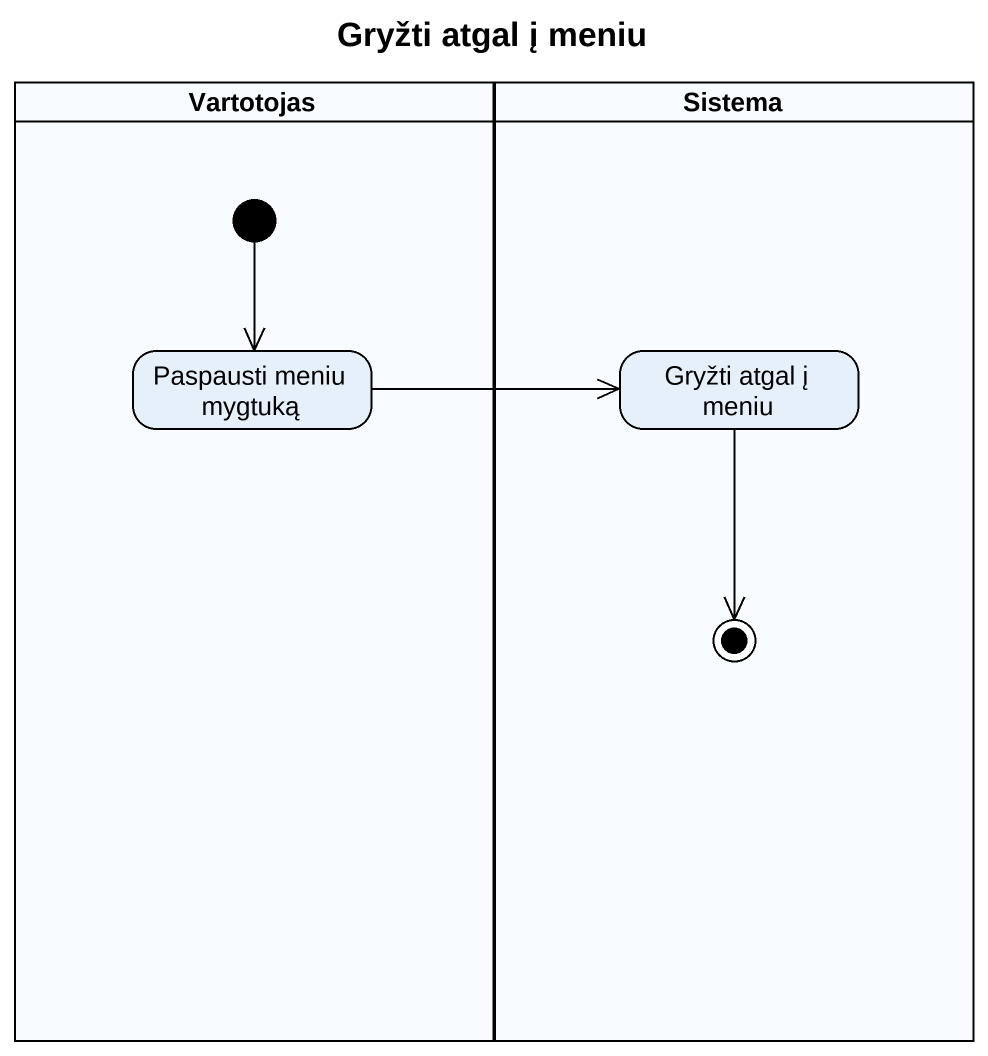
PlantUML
@startuml
title Gryžti atgal į meniu
hide empty description
state Vartotojas <<partition>> {
  state "Paspausti meniu mygtuką" as Paspausti_meniu_mygtuką
  [*] --> Paspausti_meniu_mygtuką
}
state Sistema <<partition>> {
  state "Gryžti atgal į meniu" as Gryžti_atgal_į_meniu
  Gryžti_atgal_į_meniu --> [*]
}
Paspausti_meniu_mygtuką -right-> Gryžti_atgal_į_meniu
@enduml
